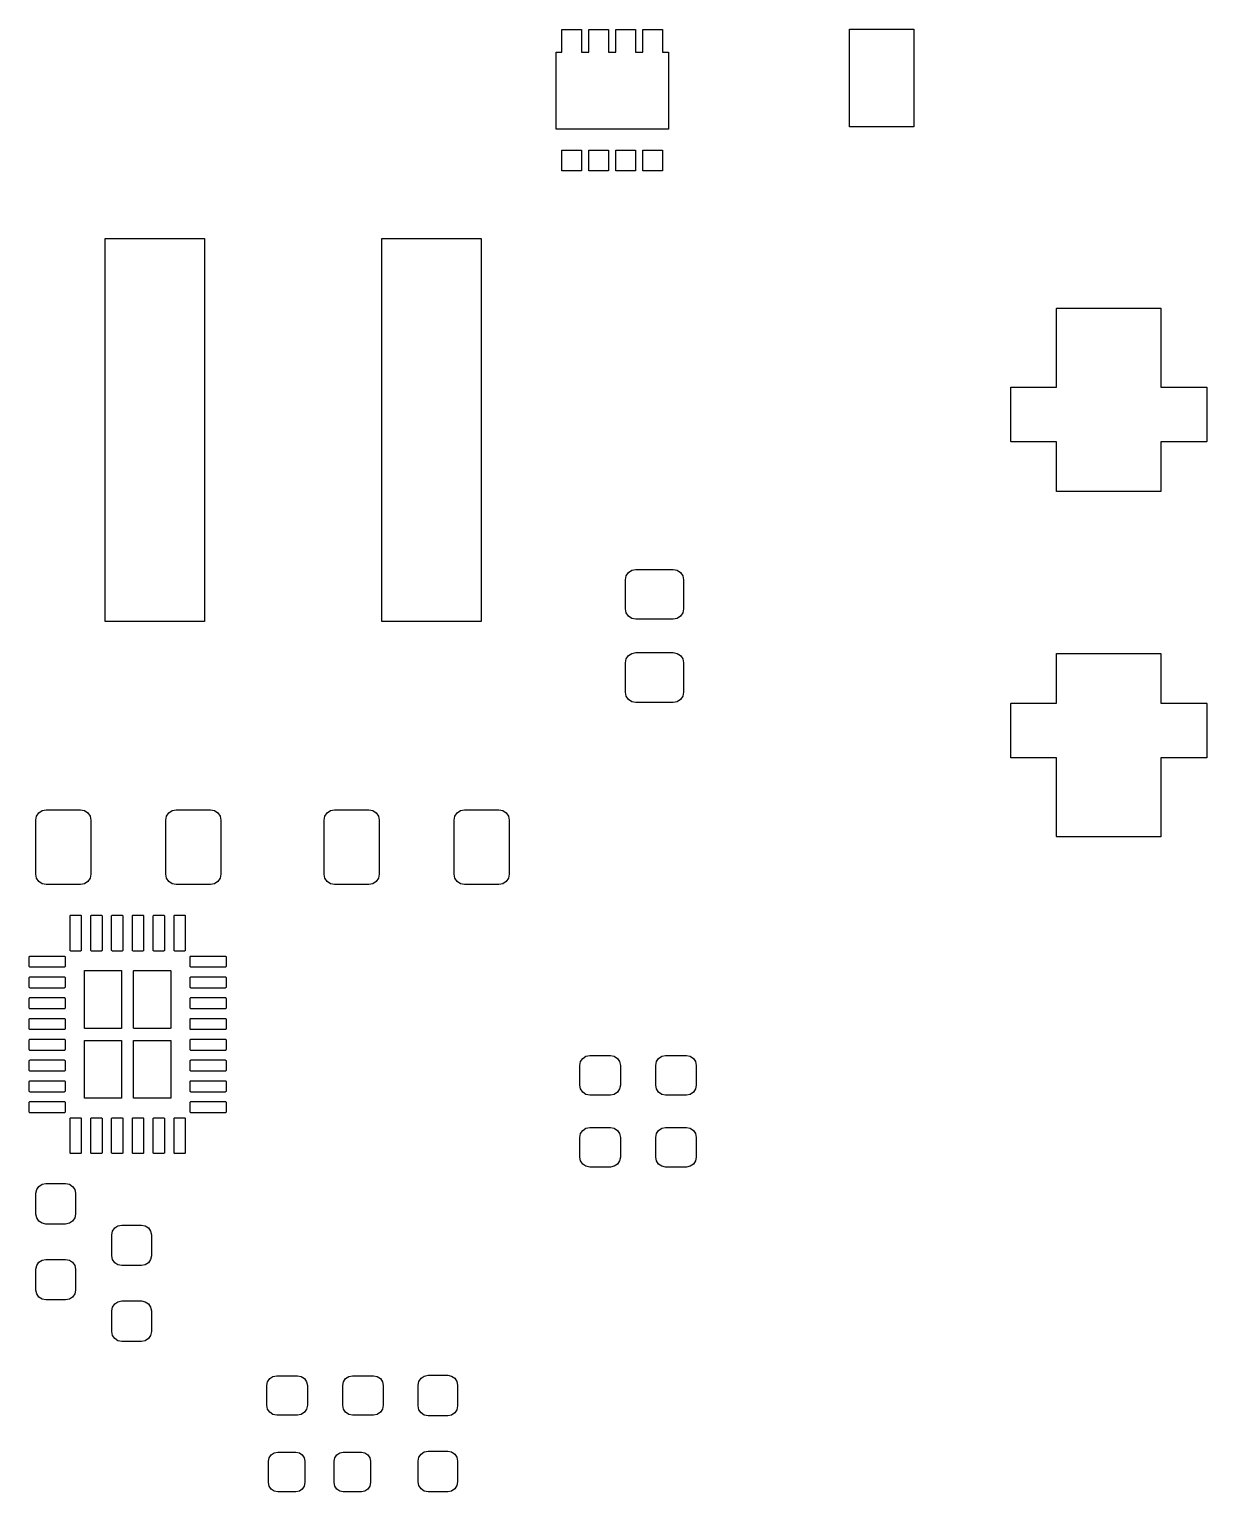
# Model space of a CAD drawing. Extents: x 108 to 189.5, y -138.2 to -65.1.
# Drawn here: x 151.25 to 179.56, y -138.25 to -103.08 of the extents above; entities that cross this region are included whole.
import ezdxf

# ---------------------------------------------------------------- set-up
doc = ezdxf.new("R2010")
doc.units = 0
doc.layers.add('BLACK', color=7, linetype='CONTINUOUS')

msp = doc.modelspace()

# ---------------------------------------------------------------- linework, layer by layer
at = {"layer": 'BLACK', "linetype": 'CONTINUOUS'}
for p, q in [((164.054, -103.637), (164.054, -103.087)), ((164.054, -103.087), (164.524, -103.087)), ((164.524, -103.087), (164.524, -103.637)), ((164.704, -103.637), (164.704, -103.087)), ((164.704, -103.087), (165.174, -103.087)), ((165.174, -103.087), (165.174, -103.637)), ((165.354, -103.637), (165.354, -103.087)), ((165.354, -103.087), (165.824, -103.087)), ((165.824, -103.087), (165.824, -103.637)), ((166.004, -103.637), (166.004, -103.087)), ((166.004, -103.087), (166.474, -103.087)), ((166.474, -103.087), (166.474, -103.637)), ((170.966, -105.433), (170.966, -103.083)), ((170.966, -103.083), (172.516, -103.083)), ((172.516, -103.083), (172.516, -105.433)), ((163.914, -105.487), (163.914, -103.637)), ((163.914, -103.637), (164.054, -103.637)), ((164.524, -103.637), (164.704, -103.637)), ((165.174, -103.637), (165.354, -103.637)), ((165.824, -103.637), (166.004, -103.637)), ((166.474, -103.637), (166.614, -103.637)), ((166.614, -103.637), (166.614, -105.487)), ((166.614, -105.487), (163.914, -105.487)), ((172.516, -105.433), (170.966, -105.433)), ((164.054, -106.488), (164.054, -105.988)), ((164.054, -105.988), (164.524, -105.988)), ((164.524, -105.988), (164.524, -106.488)), ((164.704, -106.488), (164.704, -105.988)), ((164.704, -105.988), (165.174, -105.988)), ((165.174, -105.988), (165.174, -106.488)), ((165.354, -106.488), (165.354, -105.988)), ((165.354, -105.988), (165.824, -105.988)), ((165.824, -105.988), (165.824, -106.488)), ((166.004, -106.488), (166.004, -105.988)), ((166.004, -105.988), (166.474, -105.988)), ((166.474, -105.988), (166.474, -106.488)), ((164.524, -106.488), (164.054, -106.488)), ((165.174, -106.488), (164.704, -106.488)), ((165.824, -106.488), (165.354, -106.488)), ((166.474, -106.488), (166.004, -106.488)), ((153.073, -117.321), (153.073, -108.111)), ((153.073, -108.111), (155.463, -108.111)), ((155.463, -108.111), (155.463, -117.321)), ((159.723, -117.321), (159.723, -108.111)), ((159.723, -108.111), (162.113, -108.111)), ((162.113, -108.111), (162.113, -117.321)), ((175.947, -109.795), (175.949, -109.791)), ((175.947, -111.69), (175.947, -109.795)), ((175.949, -109.791), (175.952, -109.79)), ((175.952, -109.79), (178.452, -109.79)), ((178.452, -109.79), (178.456, -109.791)), ((178.456, -109.791), (178.457, -109.795)), ((178.457, -109.795), (178.457, -111.69)), ((174.847, -111.695), (174.849, -111.691)), ((174.847, -112.995), (174.847, -111.695)), ((174.849, -111.691), (174.852, -111.69)), ((174.852, -111.69), (175.947, -111.69)), ((178.457, -111.69), (179.552, -111.69)), ((179.552, -111.69), (179.556, -111.691)), ((179.556, -111.691), (179.557, -111.695)), ((179.557, -111.695), (179.557, -112.995)), ((174.849, -112.998), (174.847, -112.995)), ((174.852, -113), (174.849, -112.998)), ((175.947, -113), (174.852, -113)), ((175.947, -114.195), (175.947, -113)), ((179.552, -113), (178.457, -113)), ((178.457, -113), (178.457, -114.195)), ((179.556, -112.998), (179.552, -113)), ((179.557, -112.995), (179.556, -112.998)), ((175.949, -114.198), (175.947, -114.195)), ((175.952, -114.2), (175.949, -114.198)), ((178.452, -114.2), (175.952, -114.2)), ((178.456, -114.198), (178.452, -114.2)), ((178.457, -114.195), (178.456, -114.198)), ((165.58, -116.319), (165.599, -116.223)), ((165.58, -117.019), (165.58, -116.319)), ((165.599, -116.223), (165.653, -116.142)), ((165.653, -116.142), (165.734, -116.088)), ((165.734, -116.088), (165.83, -116.069)), ((165.83, -116.069), (166.73, -116.069)), ((166.73, -116.069), (166.826, -116.088)), ((166.826, -116.088), (166.907, -116.142)), ((166.907, -116.142), (166.961, -116.223)), ((166.961, -116.223), (166.98, -116.319)), ((166.98, -116.319), (166.98, -117.019)), ((165.599, -117.114), (165.58, -117.019)), ((166.98, -117.019), (166.961, -117.114)), ((155.463, -117.321), (153.073, -117.321)), ((162.113, -117.321), (159.723, -117.321)), ((165.653, -117.195), (165.599, -117.114)), ((165.734, -117.25), (165.653, -117.195)), ((165.83, -117.269), (165.734, -117.25)), ((166.73, -117.269), (165.83, -117.269)), ((166.826, -117.25), (166.73, -117.269)), ((166.907, -117.195), (166.826, -117.25)), ((166.961, -117.114), (166.907, -117.195)), ((165.599, -118.223), (165.653, -118.142)), ((165.653, -118.142), (165.734, -118.088)), ((165.734, -118.088), (165.83, -118.069)), ((165.83, -118.069), (166.73, -118.069)), ((166.73, -118.069), (166.826, -118.088)), ((166.826, -118.088), (166.907, -118.142)), ((166.907, -118.142), (166.961, -118.223)), ((175.947, -118.095), (175.949, -118.091)), ((175.947, -119.29), (175.947, -118.095)), ((175.949, -118.091), (175.952, -118.09)), ((175.952, -118.09), (178.452, -118.09)), ((178.452, -118.09), (178.456, -118.091)), ((178.456, -118.091), (178.457, -118.095)), ((178.457, -118.095), (178.457, -119.29)), ((165.58, -118.319), (165.599, -118.223)), ((165.58, -119.019), (165.58, -118.319)), ((166.961, -118.223), (166.98, -118.319)), ((166.98, -118.319), (166.98, -119.019)), ((165.599, -119.114), (165.58, -119.019)), ((165.653, -119.195), (165.599, -119.114)), ((165.734, -119.25), (165.653, -119.195)), ((166.907, -119.195), (166.826, -119.25)), ((166.961, -119.114), (166.907, -119.195)), ((166.98, -119.019), (166.961, -119.114)), ((165.83, -119.269), (165.734, -119.25)), ((166.73, -119.269), (165.83, -119.269)), ((166.826, -119.25), (166.73, -119.269)), ((174.847, -119.295), (174.849, -119.291)), ((174.847, -120.595), (174.847, -119.295)), ((174.849, -119.291), (174.852, -119.29)), ((174.852, -119.29), (175.947, -119.29)), ((178.457, -119.29), (179.552, -119.29)), ((179.552, -119.29), (179.556, -119.291)), ((179.556, -119.291), (179.557, -119.295)), ((179.557, -119.295), (179.557, -120.595)), ((174.849, -120.598), (174.847, -120.595)), ((174.852, -120.6), (174.849, -120.598)), ((175.947, -120.6), (174.852, -120.6)), ((175.947, -122.495), (175.947, -120.6)), ((179.552, -120.6), (178.457, -120.6)), ((178.457, -120.6), (178.457, -122.495)), ((179.556, -120.598), (179.552, -120.6)), ((179.557, -120.595), (179.556, -120.598)), ((151.406, -122.099), (151.425, -122.003)), ((151.425, -122.003), (151.479, -121.922)), ((151.479, -121.922), (151.56, -121.868)), ((151.56, -121.868), (151.656, -121.849)), ((151.656, -121.849), (152.481, -121.849)), ((152.481, -121.849), (152.577, -121.868)), ((152.577, -121.868), (152.658, -121.922)), ((152.658, -121.922), (152.712, -122.003)), ((152.712, -122.003), (152.731, -122.099)), ((154.531, -122.099), (154.55, -122.003)), ((154.55, -122.003), (154.604, -121.922)), ((154.604, -121.922), (154.685, -121.868)), ((154.685, -121.868), (154.781, -121.849)), ((154.781, -121.849), (155.606, -121.849)), ((155.606, -121.849), (155.702, -121.868)), ((155.702, -121.868), (155.783, -121.922)), ((155.783, -121.922), (155.837, -122.003)), ((155.837, -122.003), (155.856, -122.099)), ((158.34, -122.099), (158.359, -122.003)), ((158.359, -122.003), (158.413, -121.922)), ((158.413, -121.922), (158.494, -121.868)), ((158.494, -121.868), (158.59, -121.849)), ((158.59, -121.849), (159.415, -121.849)), ((159.415, -121.849), (159.511, -121.868)), ((159.511, -121.868), (159.592, -121.922)), ((159.592, -121.922), (159.646, -122.003)), ((159.646, -122.003), (159.665, -122.099)), ((161.465, -122.099), (161.484, -122.003)), ((161.484, -122.003), (161.538, -121.922)), ((161.538, -121.922), (161.619, -121.868)), ((161.619, -121.868), (161.715, -121.849)), ((161.715, -121.849), (162.54, -121.849)), ((162.54, -121.849), (162.636, -121.868)), ((162.636, -121.868), (162.717, -121.922)), ((162.717, -121.922), (162.771, -122.003)), ((162.771, -122.003), (162.79, -122.099)), ((151.406, -123.399), (151.406, -122.099)), ((152.731, -122.099), (152.731, -123.399)), ((154.531, -123.399), (154.531, -122.099)), ((155.856, -122.099), (155.856, -123.399)), ((158.34, -123.399), (158.34, -122.099)), ((159.665, -122.099), (159.665, -123.399)), ((161.465, -123.399), (161.465, -122.099)), ((162.79, -122.099), (162.79, -123.399)), ((175.949, -122.498), (175.947, -122.495)), ((175.952, -122.5), (175.949, -122.498)), ((178.452, -122.5), (175.952, -122.5)), ((178.456, -122.498), (178.452, -122.5)), ((178.457, -122.495), (178.456, -122.498)), ((151.425, -123.494), (151.406, -123.399)), ((152.731, -123.399), (152.712, -123.494)), ((154.55, -123.494), (154.531, -123.399)), ((155.856, -123.399), (155.837, -123.494)), ((158.359, -123.494), (158.34, -123.399)), ((159.665, -123.399), (159.646, -123.494)), ((161.484, -123.494), (161.465, -123.399)), ((162.79, -123.399), (162.771, -123.494)), ((151.479, -123.575), (151.425, -123.494)), ((151.56, -123.63), (151.479, -123.575)), ((151.656, -123.649), (151.56, -123.63)), ((152.481, -123.649), (151.656, -123.649)), ((152.577, -123.63), (152.481, -123.649)), ((152.658, -123.575), (152.577, -123.63)), ((152.712, -123.494), (152.658, -123.575)), ((154.604, -123.575), (154.55, -123.494)), ((154.685, -123.63), (154.604, -123.575)), ((154.781, -123.649), (154.685, -123.63)), ((155.606, -123.649), (154.781, -123.649)), ((155.702, -123.63), (155.606, -123.649)), ((155.783, -123.575), (155.702, -123.63)), ((155.837, -123.494), (155.783, -123.575)), ((158.413, -123.575), (158.359, -123.494)), ((158.494, -123.63), (158.413, -123.575)), ((158.59, -123.649), (158.494, -123.63)), ((159.415, -123.649), (158.59, -123.649)), ((159.511, -123.63), (159.415, -123.649)), ((159.592, -123.575), (159.511, -123.63)), ((159.646, -123.494), (159.592, -123.575)), ((161.538, -123.575), (161.484, -123.494)), ((161.619, -123.63), (161.538, -123.575)), ((161.715, -123.649), (161.619, -123.63)), ((162.54, -123.649), (161.715, -123.649)), ((162.636, -123.63), (162.54, -123.649)), ((162.717, -123.575), (162.636, -123.63)), ((162.771, -123.494), (162.717, -123.575)), ((152.229, -124.403), (152.231, -124.396)), ((152.229, -125.226), (152.229, -124.403)), ((152.231, -124.396), (152.235, -124.39)), ((152.235, -124.39), (152.241, -124.386)), ((152.241, -124.386), (152.248, -124.385)), ((152.248, -124.385), (152.48, -124.385)), ((152.48, -124.385), (152.487, -124.386)), ((152.487, -124.386), (152.494, -124.39)), ((152.494, -124.39), (152.498, -124.396)), ((152.498, -124.396), (152.499, -124.403)), ((152.499, -124.403), (152.499, -125.226)), ((152.729, -124.403), (152.731, -124.396)), ((152.729, -125.226), (152.729, -124.403)), ((152.731, -124.396), (152.735, -124.39)), ((152.735, -124.39), (152.741, -124.386)), ((152.741, -124.386), (152.748, -124.385)), ((152.748, -124.385), (152.98, -124.385)), ((152.98, -124.385), (152.987, -124.386)), ((152.987, -124.386), (152.994, -124.39)), ((152.994, -124.39), (152.998, -124.396)), ((152.998, -124.396), (152.999, -124.403)), ((152.999, -124.403), (152.999, -125.226)), ((153.229, -124.403), (153.231, -124.396)), ((153.229, -125.226), (153.229, -124.403)), ((153.231, -124.396), (153.235, -124.39)), ((153.235, -124.39), (153.241, -124.386)), ((153.241, -124.386), (153.248, -124.385)), ((153.248, -124.385), (153.48, -124.385)), ((153.48, -124.385), (153.487, -124.386)), ((153.487, -124.386), (153.494, -124.39)), ((153.494, -124.39), (153.498, -124.396)), ((153.498, -124.396), (153.499, -124.403)), ((153.499, -124.403), (153.499, -125.226)), ((153.729, -124.403), (153.731, -124.396)), ((153.729, -125.226), (153.729, -124.403)), ((153.731, -124.396), (153.735, -124.39)), ((153.735, -124.39), (153.741, -124.386)), ((153.741, -124.386), (153.748, -124.385)), ((153.748, -124.385), (153.98, -124.385)), ((153.98, -124.385), (153.987, -124.386)), ((153.987, -124.386), (153.994, -124.39)), ((153.994, -124.39), (153.998, -124.396)), ((153.998, -124.396), (153.999, -124.403)), ((153.999, -124.403), (153.999, -125.226)), ((154.229, -124.403), (154.231, -124.396)), ((154.229, -125.226), (154.229, -124.403)), ((154.231, -124.396), (154.235, -124.39)), ((154.235, -124.39), (154.241, -124.386)), ((154.241, -124.386), (154.248, -124.385)), ((154.248, -124.385), (154.48, -124.385)), ((154.48, -124.385), (154.487, -124.386)), ((154.487, -124.386), (154.494, -124.39)), ((154.494, -124.39), (154.498, -124.396)), ((154.498, -124.396), (154.499, -124.403)), ((154.499, -124.403), (154.499, -125.226)), ((154.729, -124.403), (154.731, -124.396)), ((154.729, -125.226), (154.729, -124.403)), ((154.731, -124.396), (154.735, -124.39)), ((154.735, -124.39), (154.741, -124.386)), ((154.741, -124.386), (154.748, -124.385)), ((154.748, -124.385), (154.98, -124.385)), ((154.98, -124.385), (154.987, -124.386)), ((154.987, -124.386), (154.994, -124.39)), ((154.994, -124.39), (154.998, -124.396)), ((154.998, -124.396), (154.999, -124.403)), ((154.999, -124.403), (154.999, -125.226)), ((151.249, -125.383), (151.251, -125.376)), ((151.249, -125.616), (151.249, -125.383)), ((151.251, -125.376), (151.255, -125.37)), ((151.255, -125.37), (151.261, -125.366)), ((151.261, -125.366), (151.268, -125.365)), ((151.268, -125.365), (152.09, -125.365)), ((152.09, -125.365), (152.097, -125.366)), ((152.097, -125.366), (152.104, -125.37)), ((152.104, -125.37), (152.108, -125.376)), ((152.108, -125.376), (152.109, -125.383)), ((152.109, -125.383), (152.109, -125.616)), ((152.231, -125.233), (152.229, -125.226)), ((152.235, -125.239), (152.231, -125.233)), ((152.241, -125.243), (152.235, -125.239)), ((152.248, -125.245), (152.241, -125.243)), ((152.48, -125.245), (152.248, -125.245)), ((152.487, -125.243), (152.48, -125.245)), ((152.494, -125.239), (152.487, -125.243)), ((152.498, -125.233), (152.494, -125.239)), ((152.499, -125.226), (152.498, -125.233)), ((152.731, -125.233), (152.729, -125.226)), ((152.735, -125.239), (152.731, -125.233)), ((152.741, -125.243), (152.735, -125.239)), ((152.748, -125.245), (152.741, -125.243)), ((152.98, -125.245), (152.748, -125.245)), ((152.987, -125.243), (152.98, -125.245)), ((152.994, -125.239), (152.987, -125.243)), ((152.998, -125.233), (152.994, -125.239)), ((152.999, -125.226), (152.998, -125.233)), ((153.231, -125.233), (153.229, -125.226)), ((153.235, -125.239), (153.231, -125.233)), ((153.241, -125.243), (153.235, -125.239)), ((153.248, -125.245), (153.241, -125.243)), ((153.48, -125.245), (153.248, -125.245)), ((153.487, -125.243), (153.48, -125.245)), ((153.494, -125.239), (153.487, -125.243)), ((153.498, -125.233), (153.494, -125.239)), ((153.499, -125.226), (153.498, -125.233)), ((153.731, -125.233), (153.729, -125.226)), ((153.735, -125.239), (153.731, -125.233)), ((153.741, -125.243), (153.735, -125.239)), ((153.748, -125.245), (153.741, -125.243)), ((153.98, -125.245), (153.748, -125.245)), ((153.987, -125.243), (153.98, -125.245)), ((153.994, -125.239), (153.987, -125.243)), ((153.998, -125.233), (153.994, -125.239)), ((153.999, -125.226), (153.998, -125.233)), ((154.231, -125.233), (154.229, -125.226)), ((154.235, -125.239), (154.231, -125.233)), ((154.241, -125.243), (154.235, -125.239)), ((154.248, -125.245), (154.241, -125.243)), ((154.48, -125.245), (154.248, -125.245)), ((154.487, -125.243), (154.48, -125.245)), ((154.494, -125.239), (154.487, -125.243)), ((154.498, -125.233), (154.494, -125.239)), ((154.499, -125.226), (154.498, -125.233)), ((154.731, -125.233), (154.729, -125.226)), ((154.735, -125.239), (154.731, -125.233)), ((154.741, -125.243), (154.735, -125.239)), ((154.748, -125.245), (154.741, -125.243)), ((154.98, -125.245), (154.748, -125.245)), ((154.987, -125.243), (154.98, -125.245)), ((154.994, -125.239), (154.987, -125.243)), ((154.998, -125.233), (154.994, -125.239)), ((154.999, -125.226), (154.998, -125.233)), ((155.119, -125.383), (155.121, -125.376)), ((155.119, -125.616), (155.119, -125.383)), ((155.121, -125.376), (155.125, -125.37)), ((155.125, -125.37), (155.131, -125.366)), ((155.131, -125.366), (155.138, -125.365)), ((155.138, -125.365), (155.96, -125.365)), ((155.96, -125.365), (155.967, -125.366)), ((155.967, -125.366), (155.974, -125.37)), ((155.974, -125.37), (155.978, -125.376)), ((155.978, -125.376), (155.979, -125.383)), ((155.979, -125.383), (155.979, -125.616)), ((151.251, -125.623), (151.249, -125.616)), ((151.249, -125.883), (151.251, -125.876)), ((151.249, -126.116), (151.249, -125.883)), ((151.255, -125.629), (151.251, -125.623)), ((151.251, -125.876), (151.255, -125.87)), ((151.261, -125.633), (151.255, -125.629)), ((151.255, -125.87), (151.261, -125.866)), ((151.268, -125.635), (151.261, -125.633)), ((151.261, -125.866), (151.268, -125.865)), ((152.09, -125.635), (151.268, -125.635)), ((151.268, -125.865), (152.09, -125.865)), ((152.097, -125.633), (152.09, -125.635)), ((152.09, -125.865), (152.097, -125.866)), ((152.104, -125.629), (152.097, -125.633)), ((152.097, -125.866), (152.104, -125.87)), ((152.108, -125.623), (152.104, -125.629)), ((152.104, -125.87), (152.108, -125.876)), ((152.109, -125.616), (152.108, -125.623)), ((152.108, -125.876), (152.109, -125.883)), ((152.109, -125.883), (152.109, -126.116)), ((152.579, -125.72), (152.581, -125.716)), ((152.579, -127.1), (152.579, -125.72)), ((152.581, -125.716), (152.584, -125.715)), ((152.584, -125.715), (153.464, -125.715)), ((153.464, -125.715), (153.468, -125.716)), ((153.468, -125.716), (153.469, -125.72)), ((153.469, -125.72), (153.469, -127.1)), ((153.759, -125.72), (153.761, -125.716)), ((153.759, -127.1), (153.759, -125.72)), ((153.761, -125.716), (153.764, -125.715)), ((153.764, -125.715), (154.644, -125.715)), ((154.644, -125.715), (154.648, -125.716)), ((154.648, -125.716), (154.649, -125.72)), ((154.649, -125.72), (154.649, -127.1)), ((155.121, -125.623), (155.119, -125.616)), ((155.119, -125.883), (155.121, -125.876)), ((155.119, -126.116), (155.119, -125.883)), ((155.125, -125.629), (155.121, -125.623)), ((155.121, -125.876), (155.125, -125.87)), ((155.131, -125.633), (155.125, -125.629)), ((155.125, -125.87), (155.131, -125.866)), ((155.138, -125.635), (155.131, -125.633)), ((155.131, -125.866), (155.138, -125.865)), ((155.96, -125.635), (155.138, -125.635)), ((155.138, -125.865), (155.96, -125.865)), ((155.967, -125.633), (155.96, -125.635)), ((155.96, -125.865), (155.967, -125.866)), ((155.974, -125.629), (155.967, -125.633)), ((155.967, -125.866), (155.974, -125.87)), ((155.978, -125.623), (155.974, -125.629)), ((155.974, -125.87), (155.978, -125.876)), ((155.979, -125.616), (155.978, -125.623)), ((155.978, -125.876), (155.979, -125.883)), ((155.979, -125.883), (155.979, -126.116)), ((151.251, -126.123), (151.249, -126.116)), ((151.255, -126.129), (151.251, -126.123)), ((151.261, -126.133), (151.255, -126.129)), ((151.268, -126.135), (151.261, -126.133)), ((152.09, -126.135), (151.268, -126.135)), ((152.097, -126.133), (152.09, -126.135)), ((152.104, -126.129), (152.097, -126.133)), ((152.108, -126.123), (152.104, -126.129)), ((152.109, -126.116), (152.108, -126.123)), ((155.121, -126.123), (155.119, -126.116)), ((155.125, -126.129), (155.121, -126.123)), ((155.131, -126.133), (155.125, -126.129)), ((155.138, -126.135), (155.131, -126.133)), ((155.96, -126.135), (155.138, -126.135)), ((155.967, -126.133), (155.96, -126.135)), ((155.974, -126.129), (155.967, -126.133)), ((155.978, -126.123), (155.974, -126.129)), ((155.979, -126.116), (155.978, -126.123)), ((151.249, -126.383), (151.251, -126.376)), ((151.249, -126.616), (151.249, -126.383)), ((151.251, -126.376), (151.255, -126.37)), ((151.255, -126.37), (151.261, -126.366)), ((151.261, -126.366), (151.268, -126.365)), ((151.268, -126.365), (152.09, -126.365)), ((152.09, -126.365), (152.097, -126.366)), ((152.097, -126.366), (152.104, -126.37)), ((152.104, -126.37), (152.108, -126.376)), ((152.108, -126.376), (152.109, -126.383)), ((152.109, -126.383), (152.109, -126.616)), ((155.119, -126.383), (155.121, -126.376)), ((155.119, -126.616), (155.119, -126.383)), ((155.121, -126.376), (155.125, -126.37)), ((155.125, -126.37), (155.131, -126.366)), ((155.131, -126.366), (155.138, -126.365)), ((155.138, -126.365), (155.96, -126.365)), ((155.96, -126.365), (155.967, -126.366)), ((155.967, -126.366), (155.974, -126.37)), ((155.974, -126.37), (155.978, -126.376)), ((155.978, -126.376), (155.979, -126.383)), ((155.979, -126.383), (155.979, -126.616)), ((151.251, -126.623), (151.249, -126.616)), ((151.249, -126.883), (151.251, -126.876)), ((151.249, -127.116), (151.249, -126.883)), ((151.255, -126.629), (151.251, -126.623)), ((151.251, -126.876), (151.255, -126.87)), ((151.261, -126.633), (151.255, -126.629)), ((151.255, -126.87), (151.261, -126.866)), ((151.268, -126.635), (151.261, -126.633)), ((151.261, -126.866), (151.268, -126.865)), ((152.09, -126.635), (151.268, -126.635)), ((151.268, -126.865), (152.09, -126.865)), ((152.097, -126.633), (152.09, -126.635)), ((152.09, -126.865), (152.097, -126.866)), ((152.104, -126.629), (152.097, -126.633)), ((152.097, -126.866), (152.104, -126.87)), ((152.108, -126.623), (152.104, -126.629)), ((152.104, -126.87), (152.108, -126.876)), ((152.109, -126.616), (152.108, -126.623)), ((152.108, -126.876), (152.109, -126.883)), ((152.109, -126.883), (152.109, -127.116)), ((155.121, -126.623), (155.119, -126.616)), ((155.119, -126.883), (155.121, -126.876)), ((155.119, -127.116), (155.119, -126.883)), ((155.125, -126.629), (155.121, -126.623)), ((155.121, -126.876), (155.125, -126.87)), ((155.131, -126.633), (155.125, -126.629)), ((155.125, -126.87), (155.131, -126.866)), ((155.138, -126.635), (155.131, -126.633)), ((155.131, -126.866), (155.138, -126.865)), ((155.96, -126.635), (155.138, -126.635)), ((155.138, -126.865), (155.96, -126.865)), ((155.967, -126.633), (155.96, -126.635)), ((155.96, -126.865), (155.967, -126.866)), ((155.974, -126.629), (155.967, -126.633)), ((155.967, -126.866), (155.974, -126.87)), ((155.978, -126.623), (155.974, -126.629)), ((155.974, -126.87), (155.978, -126.876)), ((155.979, -126.616), (155.978, -126.623)), ((155.978, -126.876), (155.979, -126.883)), ((155.979, -126.883), (155.979, -127.116)), ((151.251, -127.123), (151.249, -127.116)), ((151.255, -127.129), (151.251, -127.123)), ((151.261, -127.133), (151.255, -127.129)), ((151.268, -127.135), (151.261, -127.133)), ((152.09, -127.135), (151.268, -127.135)), ((152.097, -127.133), (152.09, -127.135)), ((152.104, -127.129), (152.097, -127.133)), ((152.108, -127.123), (152.104, -127.129)), ((152.109, -127.116), (152.108, -127.123)), ((152.581, -127.103), (152.579, -127.1)), ((152.584, -127.105), (152.581, -127.103)), ((153.464, -127.105), (152.584, -127.105)), ((153.468, -127.103), (153.464, -127.105)), ((153.469, -127.1), (153.468, -127.103)), ((153.761, -127.103), (153.759, -127.1)), ((153.764, -127.105), (153.761, -127.103)), ((154.644, -127.105), (153.764, -127.105)), ((154.648, -127.103), (154.644, -127.105)), ((154.649, -127.1), (154.648, -127.103)), ((155.121, -127.123), (155.119, -127.116)), ((155.125, -127.129), (155.121, -127.123)), ((155.131, -127.133), (155.125, -127.129)), ((155.138, -127.135), (155.131, -127.133)), ((155.96, -127.135), (155.138, -127.135)), ((155.967, -127.133), (155.96, -127.135)), ((155.974, -127.129), (155.967, -127.133)), ((155.978, -127.123), (155.974, -127.129)), ((155.979, -127.116), (155.978, -127.123)), ((151.249, -127.383), (151.251, -127.376)), ((151.249, -127.616), (151.249, -127.383)), ((151.251, -127.623), (151.249, -127.616)), ((151.251, -127.376), (151.255, -127.37)), ((151.255, -127.629), (151.251, -127.623)), ((151.255, -127.37), (151.261, -127.366)), ((151.261, -127.633), (151.255, -127.629)), ((151.261, -127.366), (151.268, -127.365)), ((151.268, -127.635), (151.261, -127.633)), ((151.268, -127.365), (152.09, -127.365)), ((152.09, -127.635), (151.268, -127.635)), ((152.09, -127.365), (152.097, -127.366)), ((152.097, -127.633), (152.09, -127.635)), ((152.097, -127.366), (152.104, -127.37)), ((152.104, -127.629), (152.097, -127.633)), ((152.104, -127.37), (152.108, -127.376)), ((152.108, -127.623), (152.104, -127.629)), ((152.108, -127.376), (152.109, -127.383)), ((152.109, -127.616), (152.108, -127.623)), ((152.109, -127.383), (152.109, -127.616)), ((152.579, -127.4), (152.581, -127.396)), ((152.579, -128.78), (152.579, -127.4)), ((152.581, -127.396), (152.584, -127.395)), ((152.584, -127.395), (153.464, -127.395)), ((153.464, -127.395), (153.468, -127.396)), ((153.468, -127.396), (153.469, -127.4)), ((153.469, -127.4), (153.469, -128.78)), ((153.759, -127.4), (153.761, -127.396)), ((153.759, -128.78), (153.759, -127.4)), ((153.761, -127.396), (153.764, -127.395)), ((153.764, -127.395), (154.644, -127.395)), ((154.644, -127.395), (154.648, -127.396)), ((154.648, -127.396), (154.649, -127.4)), ((154.649, -127.4), (154.649, -128.78)), ((155.119, -127.383), (155.121, -127.376)), ((155.119, -127.616), (155.119, -127.383)), ((155.121, -127.623), (155.119, -127.616)), ((155.121, -127.376), (155.125, -127.37)), ((155.125, -127.629), (155.121, -127.623)), ((155.125, -127.37), (155.131, -127.366)), ((155.131, -127.633), (155.125, -127.629)), ((155.131, -127.366), (155.138, -127.365)), ((155.138, -127.635), (155.131, -127.633)), ((155.138, -127.365), (155.96, -127.365)), ((155.96, -127.635), (155.138, -127.635)), ((155.96, -127.365), (155.967, -127.366)), ((155.967, -127.633), (155.96, -127.635)), ((155.967, -127.366), (155.974, -127.37)), ((155.974, -127.629), (155.967, -127.633)), ((155.974, -127.37), (155.978, -127.376)), ((155.978, -127.623), (155.974, -127.629)), ((155.978, -127.376), (155.979, -127.383)), ((155.979, -127.616), (155.978, -127.623)), ((155.979, -127.383), (155.979, -127.616)), ((151.249, -127.883), (151.251, -127.876)), ((151.249, -128.116), (151.249, -127.883)), ((151.251, -127.876), (151.255, -127.87)), ((151.255, -127.87), (151.261, -127.866)), ((151.261, -127.866), (151.268, -127.865)), ((151.268, -127.865), (152.09, -127.865)), ((152.09, -127.865), (152.097, -127.866)), ((152.097, -127.866), (152.104, -127.87)), ((152.104, -127.87), (152.108, -127.876)), ((152.108, -127.876), (152.109, -127.883)), ((152.109, -127.883), (152.109, -128.116)), ((155.119, -127.883), (155.121, -127.876)), ((155.119, -128.116), (155.119, -127.883)), ((155.121, -127.876), (155.125, -127.87)), ((155.125, -127.87), (155.131, -127.866)), ((155.131, -127.866), (155.138, -127.865)), ((155.138, -127.865), (155.96, -127.865)), ((155.96, -127.865), (155.967, -127.866)), ((155.967, -127.866), (155.974, -127.87)), ((155.974, -127.87), (155.978, -127.876)), ((155.978, -127.876), (155.979, -127.883)), ((155.979, -127.883), (155.979, -128.116)), ((164.485, -127.996), (164.503, -127.905)), ((164.503, -127.905), (164.554, -127.828)), ((164.554, -127.828), (164.631, -127.777)), ((164.631, -127.777), (164.722, -127.759)), ((164.722, -127.759), (165.222, -127.759)), ((165.222, -127.759), (165.313, -127.777)), ((165.313, -127.777), (165.39, -127.828)), ((165.39, -127.828), (165.442, -127.905)), ((165.442, -127.905), (165.46, -127.996)), ((166.31, -127.996), (166.328, -127.905)), ((166.328, -127.905), (166.379, -127.828)), ((166.379, -127.828), (166.456, -127.777)), ((166.456, -127.777), (166.547, -127.759)), ((166.547, -127.759), (167.047, -127.759)), ((167.047, -127.759), (167.138, -127.777)), ((167.138, -127.777), (167.215, -127.828)), ((167.215, -127.828), (167.267, -127.905)), ((167.267, -127.905), (167.285, -127.996)), ((151.251, -128.123), (151.249, -128.116)), ((151.255, -128.129), (151.251, -128.123)), ((151.261, -128.133), (151.255, -128.129)), ((151.268, -128.135), (151.261, -128.133)), ((152.09, -128.135), (151.268, -128.135)), ((152.097, -128.133), (152.09, -128.135)), ((152.104, -128.129), (152.097, -128.133)), ((152.108, -128.123), (152.104, -128.129)), ((152.109, -128.116), (152.108, -128.123)), ((155.121, -128.123), (155.119, -128.116)), ((155.125, -128.129), (155.121, -128.123)), ((155.131, -128.133), (155.125, -128.129)), ((155.138, -128.135), (155.131, -128.133)), ((155.96, -128.135), (155.138, -128.135)), ((155.967, -128.133), (155.96, -128.135)), ((155.974, -128.129), (155.967, -128.133)), ((155.978, -128.123), (155.974, -128.129)), ((155.979, -128.116), (155.978, -128.123)), ((164.485, -128.471), (164.485, -127.996)), ((165.46, -127.996), (165.46, -128.471)), ((166.31, -128.471), (166.31, -127.996)), ((167.285, -127.996), (167.285, -128.471)), ((151.249, -128.383), (151.251, -128.376)), ((151.249, -128.616), (151.249, -128.383)), ((151.251, -128.623), (151.249, -128.616)), ((151.251, -128.376), (151.255, -128.37)), ((151.255, -128.629), (151.251, -128.623)), ((151.255, -128.37), (151.261, -128.366)), ((151.261, -128.633), (151.255, -128.629)), ((151.261, -128.366), (151.268, -128.365)), ((151.268, -128.635), (151.261, -128.633)), ((151.268, -128.365), (152.09, -128.365)), ((152.09, -128.635), (151.268, -128.635)), ((152.09, -128.365), (152.097, -128.366)), ((152.097, -128.633), (152.09, -128.635)), ((152.097, -128.366), (152.104, -128.37)), ((152.104, -128.629), (152.097, -128.633)), ((152.104, -128.37), (152.108, -128.376)), ((152.108, -128.623), (152.104, -128.629)), ((152.108, -128.376), (152.109, -128.383)), ((152.109, -128.616), (152.108, -128.623)), ((152.109, -128.383), (152.109, -128.616)), ((155.119, -128.383), (155.121, -128.376)), ((155.119, -128.616), (155.119, -128.383)), ((155.121, -128.623), (155.119, -128.616)), ((155.121, -128.376), (155.125, -128.37)), ((155.125, -128.629), (155.121, -128.623)), ((155.125, -128.37), (155.131, -128.366)), ((155.131, -128.633), (155.125, -128.629)), ((155.131, -128.366), (155.138, -128.365)), ((155.138, -128.635), (155.131, -128.633)), ((155.138, -128.365), (155.96, -128.365)), ((155.96, -128.635), (155.138, -128.635)), ((155.96, -128.365), (155.967, -128.366)), ((155.967, -128.633), (155.96, -128.635)), ((155.967, -128.366), (155.974, -128.37)), ((155.974, -128.629), (155.967, -128.633)), ((155.974, -128.37), (155.978, -128.376)), ((155.978, -128.623), (155.974, -128.629)), ((155.978, -128.376), (155.979, -128.383)), ((155.979, -128.616), (155.978, -128.623)), ((155.979, -128.383), (155.979, -128.616)), ((164.503, -128.562), (164.485, -128.471)), ((164.554, -128.639), (164.503, -128.562)), ((164.631, -128.691), (164.554, -128.639)), ((164.722, -128.709), (164.631, -128.691)), ((165.313, -128.691), (165.222, -128.709)), ((165.39, -128.639), (165.313, -128.691)), ((165.442, -128.562), (165.39, -128.639)), ((165.46, -128.471), (165.442, -128.562)), ((166.328, -128.562), (166.31, -128.471)), ((166.379, -128.639), (166.328, -128.562)), ((166.456, -128.691), (166.379, -128.639)), ((166.547, -128.709), (166.456, -128.691)), ((167.138, -128.691), (167.047, -128.709)), ((167.215, -128.639), (167.138, -128.691)), ((167.267, -128.562), (167.215, -128.639)), ((167.285, -128.471), (167.267, -128.562)), ((151.249, -128.883), (151.251, -128.876)), ((151.249, -129.116), (151.249, -128.883)), ((151.251, -128.876), (151.255, -128.87)), ((151.255, -128.87), (151.261, -128.866)), ((151.261, -128.866), (151.268, -128.865)), ((151.268, -128.865), (152.09, -128.865)), ((152.09, -128.865), (152.097, -128.866)), ((152.097, -128.866), (152.104, -128.87)), ((152.104, -128.87), (152.108, -128.876)), ((152.108, -128.876), (152.109, -128.883)), ((152.109, -128.883), (152.109, -129.116)), ((152.581, -128.783), (152.579, -128.78)), ((152.584, -128.785), (152.581, -128.783)), ((153.464, -128.785), (152.584, -128.785)), ((153.468, -128.783), (153.464, -128.785)), ((153.469, -128.78), (153.468, -128.783)), ((153.761, -128.783), (153.759, -128.78)), ((153.764, -128.785), (153.761, -128.783)), ((154.644, -128.785), (153.764, -128.785)), ((154.648, -128.783), (154.644, -128.785)), ((154.649, -128.78), (154.648, -128.783)), ((155.119, -128.883), (155.121, -128.876)), ((155.119, -129.116), (155.119, -128.883)), ((155.121, -128.876), (155.125, -128.87)), ((155.125, -128.87), (155.131, -128.866)), ((155.131, -128.866), (155.138, -128.865)), ((155.138, -128.865), (155.96, -128.865)), ((155.96, -128.865), (155.967, -128.866)), ((155.967, -128.866), (155.974, -128.87)), ((155.974, -128.87), (155.978, -128.876)), ((155.978, -128.876), (155.979, -128.883)), ((155.979, -128.883), (155.979, -129.116)), ((165.222, -128.709), (164.722, -128.709)), ((167.047, -128.709), (166.547, -128.709)), ((151.251, -129.123), (151.249, -129.116)), ((151.255, -129.129), (151.251, -129.123)), ((151.261, -129.133), (151.255, -129.129)), ((151.268, -129.135), (151.261, -129.133)), ((152.09, -129.135), (151.268, -129.135)), ((152.097, -129.133), (152.09, -129.135)), ((152.104, -129.129), (152.097, -129.133)), ((152.108, -129.123), (152.104, -129.129)), ((152.109, -129.116), (152.108, -129.123)), ((152.229, -129.273), (152.231, -129.266)), ((152.229, -130.096), (152.229, -129.273)), ((152.231, -129.266), (152.235, -129.26)), ((152.235, -129.26), (152.241, -129.256)), ((152.241, -129.256), (152.248, -129.255)), ((152.248, -129.255), (152.48, -129.255)), ((152.48, -129.255), (152.487, -129.256)), ((152.487, -129.256), (152.494, -129.26)), ((152.494, -129.26), (152.498, -129.266)), ((152.498, -129.266), (152.499, -129.273)), ((152.499, -129.273), (152.499, -130.096)), ((152.729, -129.273), (152.731, -129.266)), ((152.729, -130.096), (152.729, -129.273)), ((152.731, -129.266), (152.735, -129.26)), ((152.735, -129.26), (152.741, -129.256)), ((152.741, -129.256), (152.748, -129.255)), ((152.748, -129.255), (152.98, -129.255)), ((152.98, -129.255), (152.987, -129.256)), ((152.987, -129.256), (152.994, -129.26)), ((152.994, -129.26), (152.998, -129.266)), ((152.998, -129.266), (152.999, -129.273)), ((152.999, -129.273), (152.999, -130.096)), ((153.229, -129.273), (153.231, -129.266)), ((153.229, -130.096), (153.229, -129.273)), ((153.231, -129.266), (153.235, -129.26)), ((153.235, -129.26), (153.241, -129.256)), ((153.241, -129.256), (153.248, -129.255)), ((153.248, -129.255), (153.48, -129.255)), ((153.48, -129.255), (153.487, -129.256)), ((153.487, -129.256), (153.494, -129.26)), ((153.494, -129.26), (153.498, -129.266)), ((153.498, -129.266), (153.499, -129.273)), ((153.499, -129.273), (153.499, -130.096)), ((153.729, -129.273), (153.731, -129.266)), ((153.729, -130.096), (153.729, -129.273)), ((153.731, -129.266), (153.735, -129.26)), ((153.735, -129.26), (153.741, -129.256)), ((153.741, -129.256), (153.748, -129.255)), ((153.748, -129.255), (153.98, -129.255)), ((153.98, -129.255), (153.987, -129.256)), ((153.987, -129.256), (153.994, -129.26)), ((153.994, -129.26), (153.998, -129.266)), ((153.998, -129.266), (153.999, -129.273)), ((153.999, -129.273), (153.999, -130.096)), ((154.229, -129.273), (154.231, -129.266)), ((154.229, -130.096), (154.229, -129.273)), ((154.231, -129.266), (154.235, -129.26)), ((154.235, -129.26), (154.241, -129.256)), ((154.241, -129.256), (154.248, -129.255)), ((154.248, -129.255), (154.48, -129.255)), ((154.48, -129.255), (154.487, -129.256)), ((154.487, -129.256), (154.494, -129.26)), ((154.494, -129.26), (154.498, -129.266)), ((154.498, -129.266), (154.499, -129.273)), ((154.499, -129.273), (154.499, -130.096)), ((154.729, -129.273), (154.731, -129.266)), ((154.729, -130.096), (154.729, -129.273)), ((154.731, -129.266), (154.735, -129.26)), ((154.735, -129.26), (154.741, -129.256)), ((154.741, -129.256), (154.748, -129.255)), ((154.748, -129.255), (154.98, -129.255)), ((154.98, -129.255), (154.987, -129.256)), ((154.987, -129.256), (154.994, -129.26)), ((154.994, -129.26), (154.998, -129.266)), ((154.998, -129.266), (154.999, -129.273)), ((154.999, -129.273), (154.999, -130.096)), ((155.121, -129.123), (155.119, -129.116)), ((155.125, -129.129), (155.121, -129.123)), ((155.131, -129.133), (155.125, -129.129)), ((155.138, -129.135), (155.131, -129.133)), ((155.96, -129.135), (155.138, -129.135)), ((155.967, -129.133), (155.96, -129.135)), ((155.974, -129.129), (155.967, -129.133)), ((155.978, -129.123), (155.974, -129.129)), ((155.979, -129.116), (155.978, -129.123)), ((164.485, -129.726), (164.503, -129.635)), ((164.485, -130.201), (164.485, -129.726)), ((164.503, -129.635), (164.554, -129.558)), ((164.554, -129.558), (164.631, -129.507)), ((164.631, -129.507), (164.722, -129.489)), ((164.722, -129.489), (165.222, -129.489)), ((165.222, -129.489), (165.313, -129.507)), ((165.313, -129.507), (165.39, -129.558)), ((165.39, -129.558), (165.442, -129.635)), ((165.442, -129.635), (165.46, -129.726)), ((165.46, -129.726), (165.46, -130.201)), ((166.31, -129.726), (166.328, -129.635)), ((166.31, -130.201), (166.31, -129.726)), ((166.328, -129.635), (166.379, -129.558)), ((166.379, -129.558), (166.456, -129.507)), ((166.456, -129.507), (166.547, -129.489)), ((166.547, -129.489), (167.047, -129.489)), ((167.047, -129.489), (167.138, -129.507)), ((167.138, -129.507), (167.215, -129.558)), ((167.215, -129.558), (167.267, -129.635)), ((167.267, -129.635), (167.285, -129.726)), ((167.285, -129.726), (167.285, -130.201)), ((152.231, -130.103), (152.229, -130.096)), ((152.235, -130.109), (152.231, -130.103)), ((152.498, -130.103), (152.494, -130.109)), ((152.499, -130.096), (152.498, -130.103)), ((152.731, -130.103), (152.729, -130.096)), ((152.735, -130.109), (152.731, -130.103)), ((152.998, -130.103), (152.994, -130.109)), ((152.999, -130.096), (152.998, -130.103)), ((153.231, -130.103), (153.229, -130.096)), ((153.235, -130.109), (153.231, -130.103)), ((153.498, -130.103), (153.494, -130.109)), ((153.499, -130.096), (153.498, -130.103)), ((153.731, -130.103), (153.729, -130.096)), ((153.735, -130.109), (153.731, -130.103)), ((153.998, -130.103), (153.994, -130.109)), ((153.999, -130.096), (153.998, -130.103)), ((154.231, -130.103), (154.229, -130.096)), ((154.235, -130.109), (154.231, -130.103)), ((154.498, -130.103), (154.494, -130.109)), ((154.499, -130.096), (154.498, -130.103)), ((154.731, -130.103), (154.729, -130.096)), ((154.735, -130.109), (154.731, -130.103)), ((154.998, -130.103), (154.994, -130.109)), ((154.999, -130.096), (154.998, -130.103)), ((152.241, -130.113), (152.235, -130.109)), ((152.248, -130.115), (152.241, -130.113)), ((152.48, -130.115), (152.248, -130.115)), ((152.487, -130.113), (152.48, -130.115)), ((152.494, -130.109), (152.487, -130.113)), ((152.741, -130.113), (152.735, -130.109)), ((152.748, -130.115), (152.741, -130.113)), ((152.98, -130.115), (152.748, -130.115)), ((152.987, -130.113), (152.98, -130.115)), ((152.994, -130.109), (152.987, -130.113)), ((153.241, -130.113), (153.235, -130.109)), ((153.248, -130.115), (153.241, -130.113)), ((153.48, -130.115), (153.248, -130.115)), ((153.487, -130.113), (153.48, -130.115)), ((153.494, -130.109), (153.487, -130.113)), ((153.741, -130.113), (153.735, -130.109)), ((153.748, -130.115), (153.741, -130.113)), ((153.98, -130.115), (153.748, -130.115)), ((153.987, -130.113), (153.98, -130.115)), ((153.994, -130.109), (153.987, -130.113)), ((154.241, -130.113), (154.235, -130.109)), ((154.248, -130.115), (154.241, -130.113)), ((154.48, -130.115), (154.248, -130.115)), ((154.487, -130.113), (154.48, -130.115)), ((154.494, -130.109), (154.487, -130.113)), ((154.741, -130.113), (154.735, -130.109)), ((154.748, -130.115), (154.741, -130.113)), ((154.98, -130.115), (154.748, -130.115)), ((154.987, -130.113), (154.98, -130.115)), ((154.994, -130.109), (154.987, -130.113)), ((164.503, -130.292), (164.485, -130.201)), ((164.554, -130.369), (164.503, -130.292)), ((164.631, -130.421), (164.554, -130.369)), ((164.722, -130.439), (164.631, -130.421)), ((165.222, -130.439), (164.722, -130.439)), ((165.313, -130.421), (165.222, -130.439)), ((165.39, -130.369), (165.313, -130.421)), ((165.442, -130.292), (165.39, -130.369)), ((165.46, -130.201), (165.442, -130.292)), ((166.328, -130.292), (166.31, -130.201)), ((166.379, -130.369), (166.328, -130.292)), ((166.456, -130.421), (166.379, -130.369)), ((166.547, -130.439), (166.456, -130.421)), ((167.047, -130.439), (166.547, -130.439)), ((167.138, -130.421), (167.047, -130.439)), ((167.215, -130.369), (167.138, -130.421)), ((167.267, -130.292), (167.215, -130.369)), ((167.285, -130.201), (167.267, -130.292)), ((151.41, -131.071), (151.428, -130.98)), ((151.41, -131.571), (151.41, -131.071)), ((151.428, -130.98), (151.479, -130.903)), ((151.479, -130.903), (151.556, -130.852)), ((151.556, -130.852), (151.647, -130.834)), ((151.647, -130.834), (152.122, -130.834)), ((152.122, -130.834), (152.213, -130.852)), ((152.213, -130.852), (152.29, -130.903)), ((152.29, -130.903), (152.342, -130.98)), ((152.342, -130.98), (152.36, -131.071)), ((152.36, -131.071), (152.36, -131.571)), ((151.428, -131.662), (151.41, -131.571)), ((151.479, -131.739), (151.428, -131.662)), ((151.556, -131.791), (151.479, -131.739)), ((151.647, -131.809), (151.556, -131.791)), ((152.122, -131.809), (151.647, -131.809)), ((152.213, -131.791), (152.122, -131.809)), ((152.29, -131.739), (152.213, -131.791)), ((152.342, -131.662), (152.29, -131.739)), ((152.36, -131.571), (152.342, -131.662)), ((153.304, -131.903), (153.381, -131.852)), ((153.381, -131.852), (153.472, -131.834)), ((153.472, -131.834), (153.947, -131.834)), ((153.947, -131.834), (154.038, -131.852)), ((154.038, -131.852), (154.115, -131.903)), ((153.235, -132.071), (153.253, -131.98)), ((153.235, -132.571), (153.235, -132.071)), ((153.253, -131.98), (153.304, -131.903)), ((154.115, -131.903), (154.167, -131.98)), ((154.167, -131.98), (154.185, -132.071)), ((154.185, -132.071), (154.185, -132.571)), ((151.41, -132.896), (151.428, -132.805)), ((151.41, -133.396), (151.41, -132.896)), ((151.428, -132.805), (151.479, -132.728)), ((151.479, -132.728), (151.556, -132.677)), ((151.556, -132.677), (151.647, -132.659)), ((151.647, -132.659), (152.122, -132.659)), ((152.122, -132.659), (152.213, -132.677)), ((152.213, -132.677), (152.29, -132.728)), ((152.29, -132.728), (152.342, -132.805)), ((152.342, -132.805), (152.36, -132.896)), ((152.36, -132.896), (152.36, -133.396)), ((153.253, -132.662), (153.235, -132.571)), ((153.304, -132.739), (153.253, -132.662)), ((153.381, -132.791), (153.304, -132.739)), ((153.472, -132.809), (153.381, -132.791)), ((153.947, -132.809), (153.472, -132.809)), ((154.038, -132.791), (153.947, -132.809)), ((154.115, -132.739), (154.038, -132.791)), ((154.167, -132.662), (154.115, -132.739)), ((154.185, -132.571), (154.167, -132.662)), ((151.428, -133.487), (151.41, -133.396)), ((151.479, -133.564), (151.428, -133.487)), ((151.556, -133.616), (151.479, -133.564)), ((151.647, -133.634), (151.556, -133.616)), ((152.213, -133.616), (152.122, -133.634)), ((152.29, -133.564), (152.213, -133.616)), ((152.342, -133.487), (152.29, -133.564)), ((152.36, -133.396), (152.342, -133.487)), ((152.122, -133.634), (151.647, -133.634)), ((153.235, -133.896), (153.253, -133.805)), ((153.235, -134.396), (153.235, -133.896)), ((153.253, -133.805), (153.304, -133.728)), ((153.304, -133.728), (153.381, -133.677)), ((153.381, -133.677), (153.472, -133.659)), ((153.472, -133.659), (153.947, -133.659)), ((153.947, -133.659), (154.038, -133.677)), ((154.038, -133.677), (154.115, -133.728)), ((154.115, -133.728), (154.167, -133.805)), ((154.167, -133.805), (154.185, -133.896)), ((154.185, -133.896), (154.185, -134.396)), ((153.253, -134.487), (153.235, -134.396)), ((153.304, -134.564), (153.253, -134.487)), ((153.381, -134.616), (153.304, -134.564)), ((153.472, -134.634), (153.381, -134.616)), ((153.947, -134.634), (153.472, -134.634)), ((154.038, -134.616), (153.947, -134.634)), ((154.115, -134.564), (154.038, -134.616)), ((154.167, -134.487), (154.115, -134.564)), ((154.185, -134.396), (154.167, -134.487)), ((156.961, -135.693), (156.979, -135.602)), ((156.961, -136.168), (156.961, -135.693)), ((156.979, -135.602), (157.03, -135.525)), ((157.03, -135.525), (157.107, -135.474)), ((157.107, -135.474), (157.198, -135.456)), ((157.198, -135.456), (157.698, -135.456)), ((157.698, -135.456), (157.789, -135.474)), ((157.789, -135.474), (157.866, -135.525)), ((157.866, -135.525), (157.918, -135.602)), ((157.918, -135.602), (157.936, -135.693)), ((157.936, -135.693), (157.936, -136.168)), ((158.786, -135.693), (158.804, -135.602)), ((158.786, -136.168), (158.786, -135.693)), ((158.804, -135.602), (158.855, -135.525)), ((158.855, -135.525), (158.932, -135.474)), ((158.932, -135.474), (159.023, -135.456)), ((159.023, -135.456), (159.523, -135.456)), ((159.523, -135.456), (159.614, -135.474)), ((159.614, -135.474), (159.691, -135.525)), ((159.691, -135.525), (159.743, -135.602)), ((159.743, -135.602), (159.761, -135.693)), ((159.761, -135.693), (159.761, -136.168)), ((160.598, -135.683), (160.616, -135.592)), ((160.598, -136.183), (160.598, -135.683)), ((160.616, -135.592), (160.668, -135.515)), ((160.668, -135.515), (160.745, -135.464)), ((160.745, -135.464), (160.836, -135.446)), ((160.836, -135.446), (161.311, -135.446)), ((161.311, -135.446), (161.401, -135.464)), ((161.401, -135.464), (161.479, -135.515)), ((161.479, -135.515), (161.53, -135.592)), ((161.53, -135.592), (161.548, -135.683)), ((161.548, -135.683), (161.548, -136.183)), ((156.979, -136.259), (156.961, -136.168)), ((157.03, -136.336), (156.979, -136.259)), ((157.107, -136.388), (157.03, -136.336)), ((157.198, -136.406), (157.107, -136.388)), ((157.698, -136.406), (157.198, -136.406)), ((157.789, -136.388), (157.698, -136.406)), ((157.866, -136.336), (157.789, -136.388)), ((157.918, -136.259), (157.866, -136.336)), ((157.936, -136.168), (157.918, -136.259)), ((158.804, -136.259), (158.786, -136.168)), ((158.855, -136.336), (158.804, -136.259)), ((158.932, -136.388), (158.855, -136.336)), ((159.023, -136.406), (158.932, -136.388)), ((159.523, -136.406), (159.023, -136.406)), ((159.614, -136.388), (159.523, -136.406)), ((159.691, -136.336), (159.614, -136.388)), ((159.743, -136.259), (159.691, -136.336)), ((159.761, -136.168), (159.743, -136.259)), ((160.616, -136.274), (160.598, -136.183)), ((160.668, -136.351), (160.616, -136.274)), ((160.745, -136.403), (160.668, -136.351)), ((160.836, -136.421), (160.745, -136.403)), ((161.311, -136.421), (160.836, -136.421)), ((161.401, -136.403), (161.311, -136.421)), ((161.479, -136.351), (161.401, -136.403)), ((161.53, -136.274), (161.479, -136.351)), ((161.548, -136.183), (161.53, -136.274)), ((157.003, -137.513), (157.02, -137.43)), ((157.02, -137.43), (157.067, -137.359)), ((157.067, -137.359), (157.138, -137.311)), ((157.138, -137.311), (157.222, -137.295)), ((157.222, -137.295), (157.66, -137.295)), ((157.66, -137.295), (157.743, -137.311)), ((157.743, -137.311), (157.814, -137.359)), ((157.814, -137.359), (157.862, -137.43)), ((157.862, -137.43), (157.878, -137.513)), ((158.578, -137.513), (158.595, -137.43)), ((158.595, -137.43), (158.642, -137.359)), ((158.642, -137.359), (158.713, -137.311)), ((158.713, -137.311), (158.797, -137.295)), ((158.797, -137.295), (159.235, -137.295)), ((159.235, -137.295), (159.318, -137.311)), ((159.318, -137.311), (159.389, -137.359)), ((159.389, -137.359), (159.437, -137.43)), ((159.437, -137.43), (159.453, -137.513)), ((160.598, -137.508), (160.616, -137.417)), ((160.616, -137.417), (160.668, -137.34)), ((160.668, -137.34), (160.745, -137.289)), ((160.745, -137.289), (160.836, -137.271)), ((160.836, -137.271), (161.311, -137.271)), ((161.311, -137.271), (161.401, -137.289)), ((161.401, -137.289), (161.479, -137.34)), ((161.479, -137.34), (161.53, -137.417)), ((161.53, -137.417), (161.548, -137.508)), ((157.003, -138.026), (157.003, -137.513)), ((157.878, -137.513), (157.878, -138.026)), ((158.578, -138.026), (158.578, -137.513)), ((159.453, -137.513), (159.453, -138.026)), ((160.598, -138.008), (160.598, -137.508)), ((161.548, -137.508), (161.548, -138.008)), ((157.02, -138.11), (157.003, -138.026)), ((157.067, -138.181), (157.02, -138.11)), ((157.138, -138.228), (157.067, -138.181)), ((157.814, -138.181), (157.743, -138.228)), ((157.862, -138.11), (157.814, -138.181)), ((157.878, -138.026), (157.862, -138.11)), ((158.595, -138.11), (158.578, -138.026)), ((158.642, -138.181), (158.595, -138.11)), ((158.713, -138.228), (158.642, -138.181)), ((159.389, -138.181), (159.318, -138.228)), ((159.437, -138.11), (159.389, -138.181)), ((159.453, -138.026), (159.437, -138.11)), ((160.616, -138.099), (160.598, -138.008)), ((160.668, -138.176), (160.616, -138.099)), ((160.745, -138.228), (160.668, -138.176)), ((161.479, -138.176), (161.401, -138.228)), ((161.53, -138.099), (161.479, -138.176)), ((161.548, -138.008), (161.53, -138.099)), ((157.222, -138.245), (157.138, -138.228)), ((157.66, -138.245), (157.222, -138.245)), ((157.743, -138.228), (157.66, -138.245)), ((158.797, -138.245), (158.713, -138.228)), ((159.235, -138.245), (158.797, -138.245)), ((159.318, -138.228), (159.235, -138.245)), ((160.836, -138.246), (160.745, -138.228)), ((161.311, -138.246), (160.836, -138.246)), ((161.401, -138.228), (161.311, -138.246))]:
    msp.add_line(p, q, dxfattribs=at)

doc.saveas('drawing.dxf')
